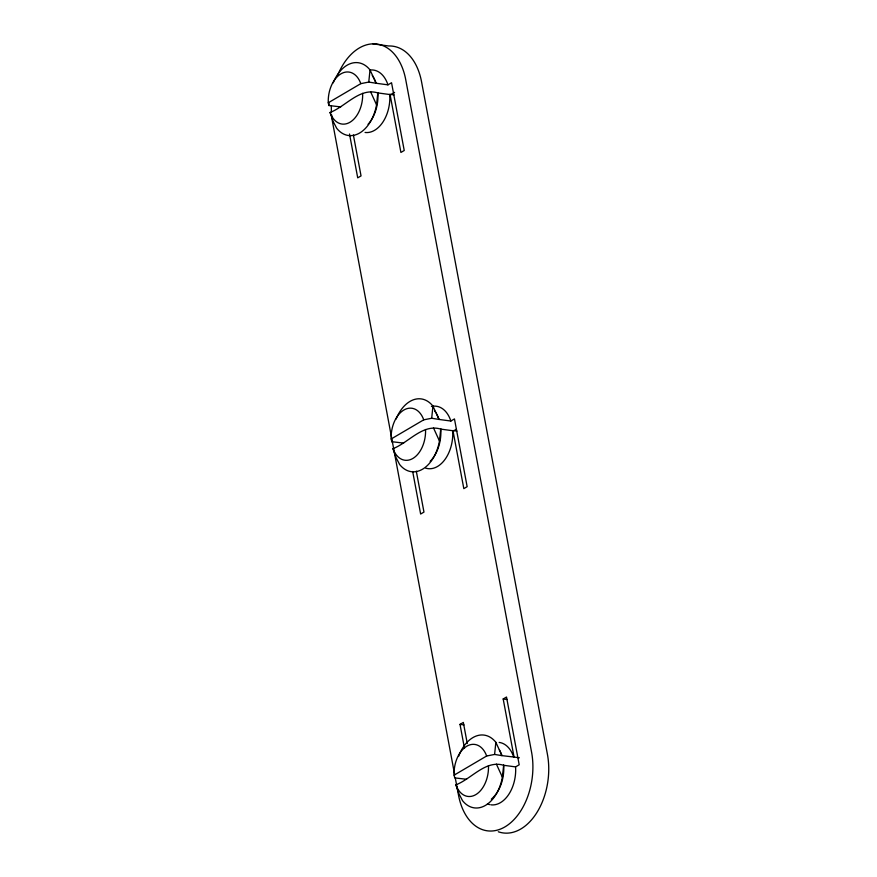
<?xml version="1.0" encoding="UTF-8"?>
<svg xmlns="http://www.w3.org/2000/svg" width="877" height="877" viewBox="0 0 877 877"><rect width="100%" height="100%" fill="white"/><g stroke="black" fill="none" stroke-linecap="round" stroke-linejoin="round"><path stroke-width="1.32" d="M340.725 106.906L328.897 105.514L328.963 103.157M328.897 105.514L328.272 102.784L360.82 83.644L368.768 82.065L370.028 69.941A36.724 23.811 -82.3 0 0 333.205 82.822M377.834 92.721L376.562 104.845A36.724 23.811 -82.3 0 1 336.702 128.294L333.15 121.454L330.081 112.464C345.626 106.577 359.778 87.261 377.888 92.929A31.484 20.412 -82.3 0 1 368.066 124.315M403.639 443.093L391.811 441.701L391.876 439.344M391.811 441.701L391.186 438.971L423.734 419.831L431.681 418.252L432.953 406.128A36.724 23.811 -82.3 0 0 396.119 419.009M440.747 428.908L439.476 441.032A36.724 23.811 -82.3 0 1 399.616 464.481L396.064 457.641L392.995 448.651C408.539 442.764 422.692 423.448 440.802 429.116A31.484 20.412 -82.3 0 1 430.147 461.368M466.553 779.28L454.724 777.888L454.1 775.158L486.647 756.007L494.595 754.439L495.867 742.315A36.724 23.811 -82.3 0 0 458.55 756.456M503.661 765.095L502.389 777.219A36.724 23.811 -82.3 0 1 462.53 800.668L458.978 793.817L455.908 784.838C471.453 778.94 485.617 759.625 503.716 765.303A31.484 20.412 -82.3 0 1 491.328 799.133M372.286 75.543A31.484 20.412 -82.3 0 1 376.069 83.249L387.952 84.85L391.548 82.734L404.231 150.493L400.91 152.445L390.035 94.365L393.992 94.902M365.062 132.46A31.484 20.412 -82.3 0 0 389.761 94.53L390.035 94.365M389.947 95.122L394.595 92.381M436.461 413.703A31.484 20.412 -82.3 0 1 438.993 419.436L450.866 421.037L454.461 418.921L467.145 486.669L463.823 488.632L452.949 430.552L456.917 431.078M425.641 468.121A31.484 20.412 -82.3 0 0 452.675 430.717L452.949 430.552M452.861 431.309L456.347 429.259M464.481 748.3L460.008 724.38L463.33 722.429L467.277 743.543M499.386 749.879A31.484 20.412 -82.3 0 1 501.907 755.623L514.054 757.059L503.19 698.98L506.511 697.018L519.195 764.777L515.588 766.893A31.484 20.412 -82.3 0 1 490.89 804.823M372.846 43.85L388.675 45.977A57.707 37.415 -82.3 0 1 421.574 81.89L547.412 754.253A57.707 37.415 -82.3 0 1 536.669 812.902A57.707 37.415 -82.3 0 1 498.311 831.769M368.768 82.065L376.069 83.249M377.888 92.929L389.761 94.53M431.681 418.252L438.993 419.436M440.802 429.116L452.675 430.717M503.19 698.98L507.147 699.506M460.008 724.38L463.966 724.917M494.595 754.439L501.907 755.623M514.054 757.059L519.337 757.761M503.716 765.303L515.588 766.893M370.028 69.941L376.025 83.041M376.562 104.845L370.576 91.745M432.953 406.128L438.938 419.228M439.476 441.032L433.49 427.932M495.867 742.315L501.852 755.415M502.389 777.219L496.404 764.119M353.387 134.97L361.039 175.893L357.717 177.845L349.517 134.006M416.301 471.157L423.964 512.08L420.642 514.032L412.683 471.519M391.548 437.415L332.657 122.747A57.707 37.415 -82.3 0 1 331.605 114.821M392.052 440.101L454.714 774.939M455.218 777.636L458.496 795.11A57.707 37.415 -82.3 0 0 504.999 826.858A57.707 37.415 -82.3 0 0 531.572 752.126L405.744 79.752A57.707 37.415 -82.3 0 0 375.115 43.883A57.707 37.415 -82.3 0 0 337.513 75.652M331.429 112.103A57.707 37.415 -82.3 0 1 331.363 105.635M499.166 742.413A31.484 20.412 -82.3 0 1 513.779 757.224M489.728 804.615A31.484 20.412 -82.3 0 1 487.426 803.891M431.451 406.468A31.484 20.412 -82.3 0 1 450.866 421.037M370.949 69.952A31.484 20.412 -82.3 0 1 387.952 84.85M434.521 410.82A31.484 20.412 -82.3 0 1 435.858 412.694M454.1 775.158A26.233 17.014 -82.3 0 1 466.75 746.228A26.233 17.014 -82.3 0 1 486.647 756.007M488.456 765.687A26.233 17.014 -82.3 0 1 475.805 794.628A26.233 17.014 -82.3 0 1 455.908 784.838M391.186 438.971A26.233 17.014 -82.3 0 1 403.837 410.041A26.233 17.014 -82.3 0 1 423.734 419.831M425.542 429.511A26.233 17.014 -82.3 0 1 412.892 458.441A26.233 17.014 -82.3 0 1 392.995 448.651M328.272 102.784A26.233 17.014 -82.3 0 1 340.923 73.854A26.233 17.014 -82.3 0 1 360.82 83.644M362.629 93.324A26.233 17.014 -82.3 0 1 349.978 122.254A26.233 17.014 -82.3 0 1 330.081 112.464"/></g></svg>
